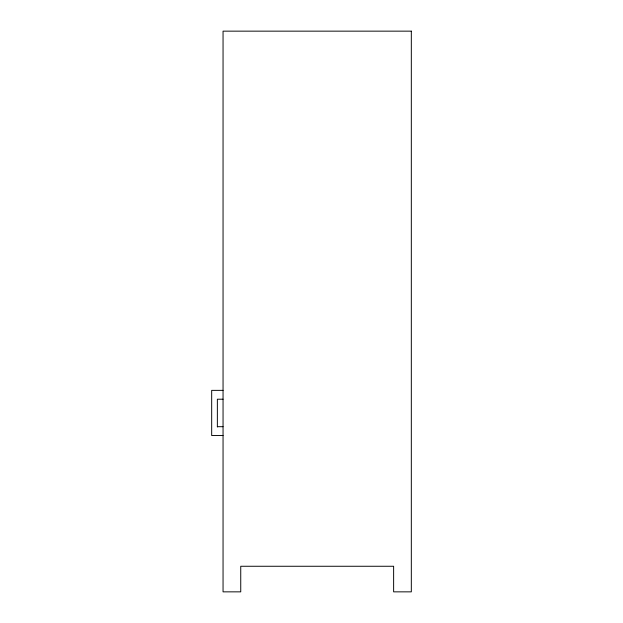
<?xml version="1.0" encoding="UTF-8"?>
<svg xmlns="http://www.w3.org/2000/svg" width="623" height="623" viewBox="0 0 623 623"><rect width="100%" height="100%" fill="white"/><g stroke="black" fill="none" stroke-linecap="round" stroke-linejoin="round"><path stroke-width="0.93" d="M223.05 390.364L211.68 390.364L211.68 435.539L223.05 435.539M223.05 399.211L217.365 399.211L217.365 426.973M217.365 426.693L223.05 426.693M411.32 31.15L223.05 31.15L223.05 591.85L240.743 591.85L240.743 566.26L393.627 566.26L393.627 591.85L411.32 591.85L411.32 31.15"/></g></svg>
